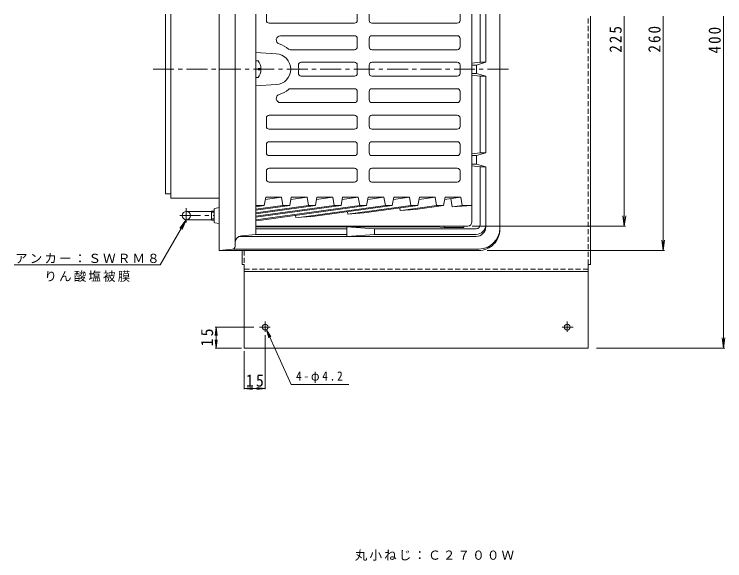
# Model space of a CAD drawing. Units: millimetres, scale not verified. Extents: x -675 to 806, y -582 to 555.
# Drawn here: x -660 to -150, y 91 to 483 of the extents above; entities that cross this region are included whole.
import ezdxf

# ---------------------------------------------------------------- set-up
doc = ezdxf.new("R2010")
doc.units = ezdxf.units.MM
doc.header["$LTSCALE"] = 3
doc.linetypes.add('CHAIN1', pattern=[8, 5, -1, 1, -1])
doc.linetypes.add('DASHED1', pattern=[1.8, 1.2, -0.6])
for name, color, linetype, lineweight in [('3-0', 4, 'Continuous', 9), ('3-2', 6, 'Continuous', 9), ('3-4', 7, 'Continuous', 9), ('3-5', 7, 'Continuous', 9), ('3-A', 2, 'Continuous', 9), ('3-B', 3, 'Continuous', 9), ('3-F', 7, 'Continuous', 9)]:
    doc.layers.add(name, color=color, linetype=linetype, lineweight=lineweight)
doc.styles.add('ＭＳ ゴシック', font='')
doc.styles.get('ＭＳ ゴシック').set_extended_font_data('MS Gothic')

msp = doc.modelspace()

# ---------------------------------------------------------------- linework, layer by layer
at = {"layer": '3-0'}
for p, q in [((-551.589, 353.603), (-551.589, 482.541)), ((-547.651, 482.541), (-547.651, 350.603)), ((-513.089, 313.103), (-513.089, 482.541)), ((-501.589, 315.936), (-501.589, 482.541)), ((-486.589, 324.603), (-486.589, 482.541)), ((-325.589, 482.541), (-325.589, 448.103)), ((-321.589, 482.541), (-321.589, 448.103)), ((-311.589, 328.103), (-311.589, 482.541)), ((-331.589, 447.431), (-325.589, 448.103)), ((-331.589, 446.103), (-328.409, 446.103)), ((-328.409, 446.103), (-321.589, 448.103)), ((-328.409, 446.103), (-328.409, 440.103)), ((-325.589, 448.103), (-321.589, 448.103)), ((-331.589, 440.103), (-328.409, 440.103)), ((-331.589, 438.774), (-325.589, 438.103)), ((-328.409, 440.103), (-321.589, 438.103)), ((-325.589, 438.103), (-321.589, 438.103)), ((-325.589, 383.103), (-325.589, 438.103)), ((-321.589, 383.103), (-321.589, 438.103)), ((-331.589, 382.431), (-325.589, 383.103)), ((-328.409, 381.103), (-321.589, 383.103)), ((-325.589, 383.103), (-321.589, 383.103)), ((-331.589, 381.103), (-328.409, 381.103)), ((-328.409, 381.103), (-328.409, 375.103)), ((-331.589, 375.103), (-328.409, 375.103)), ((-331.589, 373.774), (-325.589, 373.102)), ((-328.409, 375.103), (-321.589, 373.102)), ((-325.589, 373.102), (-321.589, 373.102)), ((-325.589, 331.602), (-325.589, 373.102)), ((-321.589, 330.103), (-321.589, 373.102)), ((-551.589, 353.603), (-547.651, 353.603)), ((-547.651, 350.603), (-513.089, 350.603)), ((-516.589, 333.504), (-516.589, 342.701)), ((-516.198, 343.19), (-513.089, 343.88)), ((-536.589, 341.103), (-518.589, 341.103)), ((-518.589, 341.277), (-516.589, 341.277)), ((-518.589, 334.928), (-518.589, 341.277)), ((-518.589, 340.463), (-516.589, 340.463)), ((-536.589, 335.102), (-518.589, 335.102)), ((-518.589, 335.743), (-516.589, 335.743)), ((-518.589, 334.928), (-516.589, 334.928)), ((-516.198, 333.015), (-513.089, 332.325)), ((-357.548, 330.103), (-486.589, 330.103)), ((-421.466, 328.603), (-486.589, 328.603)), ((-421.466, 330.103), (-401.589, 328.603)), ((-421.466, 323.103), (-421.466, 330.103)), ((-401.589, 324.603), (-401.589, 328.603)), ((-328.589, 328.603), (-401.589, 328.603)), ((-357.548, 330.103), (-357.548, 330.603)), ((-357.548, 330.103), (-351.589, 329.602)), ((-351.589, 329.602), (-351.589, 330.603)), ((-337.507, 329.602), (-351.589, 329.602)), ((-337.507, 329.602), (-337.507, 330.603)), ((-328.589, 323.103), (-498.717, 323.103)), ((-497.087, 323.553), (-486.589, 324.603)), ((-421.466, 324.603), (-486.589, 324.603)), ((-401.589, 324.603), (-421.466, 323.103)), ((-328.589, 324.603), (-401.589, 324.603)), ((-503.416, 313.944), (-513.089, 313.103)), ((-326.589, 313.103), (-513.089, 313.103)), ((-326.589, 314.102), (-502.791, 314.102))]:
    msp.add_line(p, q, dxfattribs=at)
at = {"layer": '3-0', "linetype": 'CHAIN1'}
for p, q in [((-560.432, 443.102), (-304.876, 443.102)), ((-536.589, 333.041), (-536.589, 343.475)), ((-541.346, 338.103), (-516.589, 338.103))]:
    msp.add_line(p, q, dxfattribs=at)
at = {"layer": '3-0'}
msp.add_circle((-536.589, 338.103), 3, dxfattribs=at)
for centre, radius, start, end in [((-516.089, 342.701), 0.5, 102.52997, 180), ((-516.089, 333.504), 0.5, 180, 257.47081), ((-328.589, 331.602), 3, 270, 0), ((-328.589, 331.602), 7, 270, 0), ((-328.589, 330.103), 7, 270, 0), ((-326.589, 329.102), 15, 270, 0), ((-326.589, 328.103), 15, 270, 0.00009), ((-496.589, 318.578), 5, 95.71065, 180), ((-503.589, 315.936), 2, 274.96957, 0)]:
    msp.add_arc(centre, radius, start, end, dxfattribs=at)
at = {"layer": '3-2'}
for p, q in [((-479.104, 482.541), (-479.104, 478.103)), ((-413.832, 478.103), (-413.832, 482.541)), ((-405.347, 478.103), (-405.347, 482.541)), ((-340.075, 482.541), (-340.075, 478.103)), ((-331.589, 333.603), (-331.589, 482.541)), ((-415.832, 476.103), (-477.104, 476.103)), ((-403.347, 476.103), (-342.075, 476.103)), ((-415.832, 467.102), (-469.009, 467.102)), ((-413.832, 459.102), (-413.832, 465.103)), ((-405.347, 459.102), (-405.347, 465.103)), ((-403.347, 467.102), (-342.075, 467.102)), ((-340.075, 459.102), (-340.075, 465.102)), ((-486.589, 455.037), (-472.166, 454.094)), ((-415.832, 457.102), (-461.965, 457.102)), ((-403.347, 457.102), (-342.075, 457.102)), ((-415.832, 448.103), (-454.148, 448.103)), ((-413.832, 440.103), (-413.832, 446.102)), ((-405.347, 440.103), (-405.347, 446.102)), ((-403.347, 448.102), (-342.075, 448.102)), ((-340.075, 446.102), (-340.075, 440.103)), ((-415.832, 438.103), (-454.148, 438.103)), ((-403.347, 438.103), (-342.075, 438.103)), ((-486.589, 431.168), (-472.166, 432.111)), ((-415.832, 429.103), (-461.965, 429.103)), ((-403.347, 429.103), (-342.075, 429.103)), ((-413.832, 427.103), (-413.832, 421.102)), ((-405.347, 427.103), (-405.347, 421.102)), ((-340.075, 427.103), (-340.075, 421.103)), ((-415.832, 419.103), (-469.009, 419.103)), ((-403.347, 419.103), (-342.075, 419.103)), ((-479.104, 402.103), (-479.104, 408.103)), ((-415.832, 410.103), (-477.104, 410.103)), ((-413.832, 408.103), (-413.832, 402.103)), ((-405.347, 408.103), (-405.347, 402.103)), ((-403.347, 410.103), (-342.075, 410.103)), ((-340.075, 402.103), (-340.075, 408.103)), ((-415.832, 400.103), (-477.104, 400.103)), ((-403.347, 400.103), (-342.075, 400.103)), ((-479.104, 383.103), (-479.104, 389.103)), ((-415.832, 391.103), (-477.104, 391.103)), ((-413.832, 389.103), (-413.832, 383.103)), ((-405.347, 389.103), (-405.347, 383.103)), ((-403.347, 391.103), (-342.075, 391.103)), ((-340.075, 383.103), (-340.075, 389.103)), ((-415.832, 381.103), (-477.104, 381.103)), ((-403.347, 381.103), (-342.075, 381.103)), ((-479.104, 364.103), (-479.104, 370.103)), ((-415.832, 372.103), (-477.104, 372.103)), ((-413.832, 370.103), (-413.832, 364.103)), ((-405.347, 370.103), (-405.347, 364.103)), ((-403.347, 372.103), (-342.075, 372.103)), ((-340.075, 364.103), (-340.075, 370.103)), ((-415.832, 362.103), (-477.104, 362.103)), ((-403.347, 362.103), (-342.075, 362.103)), ((-479.593, 351.316), (-480.672, 345.282)), ((-468.279, 351.316), (-479.877, 349.728)), ((-479.593, 351.316), (-468.279, 351.316)), ((-468.279, 351.316), (-467.237, 345.282)), ((-462.287, 345.282), (-461.208, 351.316)), ((-449.895, 351.316), (-461.492, 349.728)), ((-461.208, 351.316), (-449.895, 351.316)), ((-449.895, 351.316), (-448.853, 345.282)), ((-443.903, 345.282), (-442.824, 351.316)), ((-431.51, 351.316), (-443.108, 349.728)), ((-442.824, 351.316), (-431.51, 351.316)), ((-431.51, 351.316), (-430.468, 345.282)), ((-425.518, 345.282), (-424.439, 351.316)), ((-413.125, 351.316), (-424.723, 349.728)), ((-424.439, 351.316), (-413.125, 351.316)), ((-413.125, 351.316), (-412.083, 345.282)), ((-407.133, 345.282), (-406.054, 351.316)), ((-394.74, 351.316), (-406.338, 349.728)), ((-406.054, 351.316), (-394.74, 351.316)), ((-394.74, 351.316), (-393.698, 345.282)), ((-388.748, 345.282), (-387.669, 351.316)), ((-376.355, 351.316), (-387.953, 349.728)), ((-387.669, 351.316), (-376.355, 351.316)), ((-376.355, 351.316), (-375.313, 345.282)), ((-370.363, 345.282), (-369.284, 351.316)), ((-357.971, 351.316), (-369.568, 349.728)), ((-369.284, 351.316), (-357.971, 351.316)), ((-357.971, 351.316), (-356.928, 345.282)), ((-351.978, 345.282), (-350.899, 351.316)), ((-339.586, 351.316), (-351.183, 349.728)), ((-350.899, 351.316), (-339.586, 351.316)), ((-345.707, 344.316), (-346.746, 350.335)), ((-339.586, 351.316), (-338.544, 345.282)), ((-467.237, 345.282), (-486.589, 342.633)), ((-462.287, 345.282), (-486.589, 341.955)), ((-448.853, 345.282), (-486.589, 340.116)), ((-443.903, 345.282), (-486.589, 339.438)), ((-430.468, 345.282), (-486.589, 337.598)), ((-425.518, 345.282), (-486.589, 336.921)), ((-412.083, 345.282), (-486.589, 335.081)), ((-407.133, 345.282), (-482.677, 334.939)), ((-467.237, 345.282), (-462.287, 345.282)), ((-393.698, 345.282), (-455.807, 336.778)), ((-448.853, 345.282), (-443.903, 345.282)), ((-388.748, 345.282), (-445.907, 337.456)), ((-430.468, 345.282), (-425.518, 345.282)), ((-375.313, 345.282), (-419.038, 339.296)), ((-412.083, 345.282), (-407.133, 345.282)), ((-370.363, 345.282), (-409.138, 339.973)), ((-393.698, 345.282), (-388.748, 345.282)), ((-383.129, 341.731), (-383.434, 343.493)), ((-372.367, 342.491), (-383.133, 341.754)), ((-356.928, 345.282), (-382.268, 341.813)), ((-375.313, 345.282), (-370.363, 345.282)), ((-351.978, 345.282), (-372.367, 342.491)), ((-356.928, 345.282), (-351.978, 345.282)), ((-345.707, 344.316), (-331.589, 345.282)), ((-338.544, 345.282), (-345.704, 344.302)), ((-338.544, 345.282), (-331.589, 345.282)), ((-457.975, 336.63), (-458.26, 338.282)), ((-445.907, 337.456), (-457.975, 336.63)), ((-420.552, 339.192), (-420.845, 340.888)), ((-409.138, 339.973), (-420.552, 339.192)), ((-482.677, 334.939), (-486.589, 334.671)), ((-334.589, 330.603), (-486.589, 330.603))]:
    msp.add_line(p, q, dxfattribs=at)
msp.add_lwpolyline([(-486.589, 345.282), (-480.672, 345.282), (-486.589, 344.472)], dxfattribs=at)
for centre, radius, start, end in [((-477.104, 478.103), 2, 180, 270), ((-415.832, 478.103), 2, 270, 0), ((-403.347, 478.103), 2, 180, 270), ((-342.075, 478.103), 2, 270, 0), ((-469.009, 464.102), 3, 90, 252.6582), ((-415.832, 465.103), 2, 0, 90), ((-403.347, 465.103), 2, 90, 180), ((-342.075, 465.102), 2, 0, 90), ((-475.566, 443.102), 19, 49.63225, 72.65842), ((-415.832, 459.102), 2, 270, 0), ((-403.347, 459.102), 2, 180, 270), ((-342.075, 459.102), 2, 270, 0), ((-472.589, 443.102), 11, 272.20425, 87.79575), ((-461.965, 459.102), 2, 229.63232, 270), ((-454.148, 446.102), 2, 90, 188.21356), ((-474.933, 443.102), 19, 351.78685, 8.21315), ((-415.832, 446.102), 2, 0, 89.99899), ((-403.347, 446.102), 2, 90.00101, 180), ((-342.075, 446.102), 2, 0, 90), ((-454.148, 440.103), 2, 171.78644, 270), ((-415.832, 440.103), 2, 270.00101, 0), ((-403.347, 440.103), 2, 180, 269.99899), ((-342.075, 440.103), 2, 270, 0), ((-475.566, 443.102), 19, 287.34158, 310.36775), ((-461.965, 427.103), 2, 90, 130.36768), ((-415.832, 427.103), 2, 0, 90), ((-403.347, 427.103), 2, 90, 180), ((-342.075, 427.103), 2, 0, 90), ((-469.009, 422.103), 3, 107.3418, 270), ((-415.832, 421.102), 2, 270, 0), ((-403.347, 421.102), 2, 180, 270), ((-342.075, 421.103), 2, 270, 0), ((-477.104, 408.103), 2, 90, 180), ((-415.832, 408.103), 2, 0, 90), ((-403.347, 408.103), 2, 90, 180), ((-342.075, 408.103), 2, 0, 90), ((-477.104, 402.103), 2, 180, 270), ((-415.832, 402.103), 2, 270.0005, 0), ((-403.347, 402.103), 2, 180, 269.9995), ((-342.075, 402.102), 2, 270, 0), ((-477.104, 389.103), 2, 90, 180), ((-415.832, 389.103), 2, 0, 89.9995), ((-403.347, 389.103), 2, 90.0005, 180), ((-342.075, 389.103), 2, 0, 90), ((-477.104, 383.103), 2, 180, 270), ((-415.832, 383.103), 2, 270, 0), ((-403.347, 383.103), 2, 180, 270), ((-342.075, 383.103), 2, 270, 0), ((-477.104, 370.103), 2, 90, 180), ((-415.832, 370.103), 2, 0, 90), ((-403.347, 370.103), 2, 90, 180), ((-342.075, 370.103), 2, 0, 90), ((-477.104, 364.103), 2, 180, 270), ((-415.832, 364.103), 2, 270, 0), ((-403.347, 364.103), 2, 180, 270), ((-342.075, 364.103), 2, 270, 0), ((-334.589, 333.603), 3, 270.00034, 359.99966)]:
    msp.add_arc(centre, radius, start, end, dxfattribs=at)
at = {"layer": '3-4'}
for p, q in [((-222.195, 330.603), (-222.195, 481.103)), ((-194.293, 313.103), (-194.293, 481.103)), ((-151.07, 243.103), (-151.07, 481.103)), ((-222.195, 330.603), (-223.174, 338.038)), ((-222.195, 330.603), (-221.216, 338.038)), ((-221.295, 330.603), (-331.507, 330.603)), ((-194.293, 313.103), (-195.272, 320.538)), ((-194.293, 313.103), (-193.314, 320.538)), ((-193.393, 313.103), (-320.589, 313.103)), ((-479.128, 256.187), (-477.385, 250.446)), ((-151.07, 243.103), (-152.048, 250.538)), ((-151.07, 243.103), (-150.091, 250.538)), ((-150.17, 243.103), (-242.189, 243.103)), ((-461.318, 216.903), (-419.984, 216.903))]:
    msp.add_line(p, q, dxfattribs=at)
msp.add_lwpolyline([(-461.318, 216.903), (-479.128, 256.187), (-475.959, 251.093)], dxfattribs=at)
at = {"layer": '3-5'}
for p, q in [((-536.589, 335.102), (-555.309, 302.678)), ((-536.589, 335.102), (-541.155, 329.152)), ((-536.589, 335.102), (-539.46, 328.173)), ((-660.106, 302.678), (-555.309, 302.678))]:
    msp.add_line(p, q, dxfattribs=at)
at = {"layer": '3-A'}
for p, q in [((-484.989, 449.102), (-486.589, 449.102)), ((-484.989, 442.623), (-484.989, 443.582)), ((-483.001, 443.582), (-484.989, 443.582)), ((-483.001, 442.623), (-484.989, 442.623)), ((-484.989, 437.103), (-486.589, 437.103))]:
    msp.add_line(p, q, dxfattribs=at)
for start, end in [(2.74591, 36.86987), (323.13013, 357.25409)]:
    msp.add_arc((-492.989, 443.102), 10, start, end, dxfattribs=at)
at = {"layer": '3-B', "linetype": 'DASHED1'}
for p, q in [((-248.189, 303.102), (-248.189, 481.103)), ((-494.989, 313.103), (-494.989, 303.102)), ((-248.189, 299.703), (-494.989, 299.703))]:
    msp.add_line(p, q, dxfattribs=at)
at = {"layer": '3-B'}
for p, q in [((-246.59, 303.102), (-246.59, 481.103)), ((-496.589, 313.103), (-496.589, 303.102)), ((-496.589, 303.102), (-494.989, 303.102)), ((-248.189, 303.102), (-248.189, 243.103)), ((-246.59, 303.102), (-248.189, 303.102)), ((-248.189, 298.103), (-494.989, 298.103))]:
    msp.add_line(p, q, dxfattribs=at)
at = {"layer": '3-B', "linetype": 'CHAIN1'}
for p, q in [((-479.989, 254.606), (-479.989, 262.172)), ((-263.19, 254.606), (-263.19, 262.172)), ((-476.294, 258.103), (-484.156, 258.103)), ((-266.885, 258.103), (-259.022, 258.103))]:
    msp.add_line(p, q, dxfattribs=at)
at = {"layer": '3-B'}
msp.add_lwpolyline([(-494.989, 303.102), (-494.989, 243.103), (-248.189, 243.103)], dxfattribs=at)
for centre in [(-479.989, 258.103), (-263.19, 258.103)]:
    msp.add_circle(centre, 2.1, dxfattribs=at)
at = {"layer": '3-F'}
for p, q in [((-515.166, 258.103), (-515.949, 252.154)), ((-488.156, 258.103), (-515.766, 258.103)), ((-515.166, 243.103), (-515.166, 258.103)), ((-515.166, 258.103), (-514.383, 252.154)), ((-479.989, 252.344), (-479.989, 213.532)), ((-515.166, 243.103), (-515.949, 249.052)), ((-515.166, 243.103), (-514.383, 249.052)), ((-496.975, 243.103), (-515.766, 243.103)), ((-494.989, 240.815), (-494.989, 213.532)), ((-494.989, 214.132), (-489.041, 214.915)), ((-479.989, 214.132), (-485.938, 214.915)), ((-494.989, 214.132), (-479.989, 214.132)), ((-494.989, 214.132), (-489.041, 213.349)), ((-479.989, 214.132), (-485.938, 213.349))]:
    msp.add_line(p, q, dxfattribs=at)

# ---------------------------------------------------------------- texts
at = {"layer": '3-4', "color": 2, "char_height": 8.798, "attachment_point": 7, "rotation": 90, "style": 'ＭＳ ゴシック'}
for s, insert in [('\\T1.27;\\W0.9;225', (-223.995, 454.958)), ('\\T1.27;\\W0.9;260', (-196.093, 455.049)), ('\\T1.27;\\W0.9;400', (-152.87, 454.394))]:
    msp.add_mtext(s, dxfattribs=dict(at, insert=insert))
at = {"layer": '3-4', "insert": (-457.788, 217.992), "char_height": 6.598, "attachment_point": 7, "style": 'ＭＳ ゴシック'}
msp.add_mtext('\\T1.32;\\W0.9;4-φ4.2', dxfattribs=at)
at = {"layer": '3-5', "char_height": 6.598, "attachment_point": 7, "style": 'ＭＳ ゴシック'}
for s, insert in [('\\T1.17;アンカー：ＳＷＲＭ８', (-659.486, 303.796)), ('\\T1.17;りん酸塩被膜', (-638.457, 290.551)), ('\\T1.17;丸小ねじ：Ｃ２７００Ｗ', (-415.639, 90.508))]:
    msp.add_mtext(s, dxfattribs=dict(at, insert=insert))
at = {"layer": '3-F', "color": 2, "insert": (-517.219, 244.228), "char_height": 8.798, "attachment_point": 7, "rotation": 90, "style": 'ＭＳ ゴシック'}
msp.add_mtext('\\T1.27;\\W0.95;15', dxfattribs=at)
at = {"layer": '3-F', "color": 2, "insert": (-493.864, 215.281), "char_height": 8.798, "attachment_point": 7, "style": 'ＭＳ ゴシック'}
msp.add_mtext('\\T1.27;\\W0.95;15', dxfattribs=at)

doc.saveas('drawing.dxf')
